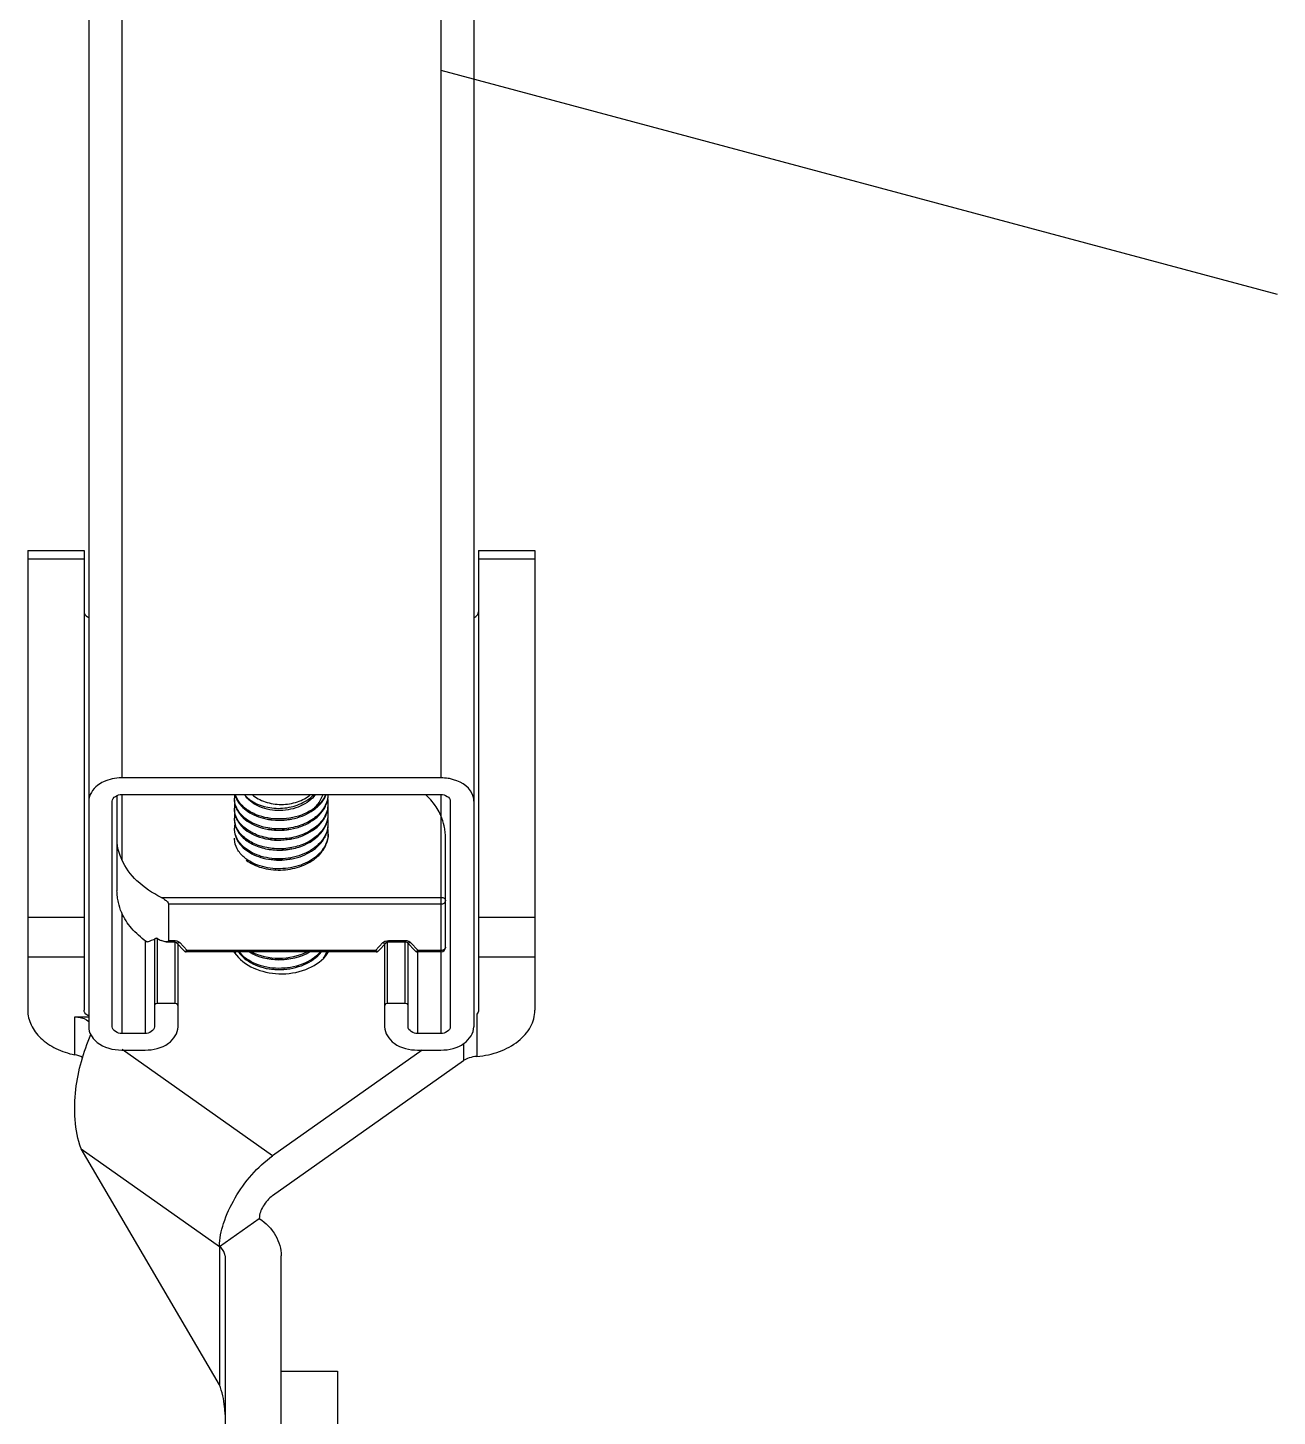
# Model space of a CAD drawing. Extents: x 1382187 to 1725648, y 860327 to 1571294.
# Drawn here: x 1537345 to 1538891, y 1246742 to 1248459 of the extents above; entities that cross this region are included whole.
import ezdxf

# ---------------------------------------------------------------- set-up
doc = ezdxf.new("R2010")
doc.units = 0
doc.header["$LTSCALE"] = 1000
doc.header["$MEASUREMENT"] = 0
doc.styles.get("Standard").update_dxf_attribs({"font": 'gbenor.shx', "bigfont": 'gbcbig.shx'})
doc.dimstyles.get("Standard").update_dxf_attribs({"dimtxt": 0.18, "dimasz": 0.18, "dimexe": 0.18, "dimexo": 0.0625, "dimgap": 0.09, "dimtad": 0, "dimtih": 1, "dimtoh": 1, "dimdec": 4, "dimzin": 0, "dimdsep": 46, "dimtxsty": 'Standard', "dimcen": 0.09, "dimadec": 0, "dimazin": 0, "dimtfac": 1, "dimtdec": 4, "dimtofl": 0, "dimtmove": 0, "dimatfit": 3, "dimfxl": 0, "dimtolj": 1, "dimtzin": 0, "dimarcsym": 0})

msp = doc.modelspace()

# ---------------------------------------------------------------- linework, layer by layer
at = {"linetype": 'Continuous'}
for p, q in [((1537461.3, 1250616.9), (1537461.3, 1247531.4)), ((1537856.2, 1250616.9), (1537856.2, 1247531.4)), ((1537420.6, 1250588.2), (1537420.6, 1247223.4)), ((1537896.9, 1250588.2), (1537896.9, 1247223.4)), ((1537345.1, 1247812.7), (1537414.8, 1247812.7)), ((1537345.1, 1247812.7), (1537345.1, 1247243.9)), ((1537414.8, 1247812.7), (1537414.8, 1247243.9)), ((1537902.7, 1247812.7), (1537972.4, 1247812.7)), ((1537902.7, 1247812.7), (1537902.7, 1247243.9)), ((1537972.4, 1247812.7), (1537972.4, 1247243.9)), ((1537345.1, 1247802.5), (1537414.8, 1247802.5)), ((1537902.7, 1247802.5), (1537972.4, 1247802.5)), ((1537856.2, 1247531.4), (1537461.3, 1247531.4)), ((1537449.6, 1247223.4), (1537449.6, 1247502.7)), ((1537455.4, 1247509.7), (1537455.4, 1247391.8)), ((1537461.3, 1247510.9), (1537856.2, 1247510.9)), ((1537461.3, 1247510.9), (1537461.3, 1247430.3)), ((1537856.2, 1247510.9), (1537856.2, 1247215.2)), ((1537867.8, 1247502.7), (1537867.8, 1247223.4)), ((1537862, 1247322), (1537862, 1247457.5)), ((1537510.1, 1247383.6), (1537856.2, 1247383.6)), ((1537461.3, 1247364.6), (1537461.3, 1247215.2)), ((1537519.3, 1247375.4), (1537856.2, 1247375.4)), ((1537519.3, 1247375.4), (1537519.3, 1247330.2)), ((1537414.8, 1247358.9), (1537345.1, 1247358.9)), ((1537972.4, 1247358.9), (1537902.7, 1247358.9)), ((1537490.3, 1247330), (1537490.3, 1247215.2)), ((1537501.9, 1247332.9), (1537501.9, 1247223.4)), ((1537505.4, 1247252.2), (1537505.4, 1247332.6)), ((1537516.4, 1247328.5), (1537526.2, 1247328.5)), ((1537519.3, 1247330.2), (1537526.2, 1247330.2)), ((1537526.2, 1247330.2), (1537526.2, 1247328.5)), ((1537527.5, 1247252.2), (1537527.5, 1247328.5)), ((1537528.8, 1247327.8), (1537538.9, 1247317)), ((1537533, 1247327.6), (1537542.2, 1247317.9)), ((1537775.3, 1247317.9), (1537784.5, 1247327.6)), ((1537778.6, 1247317), (1537788.7, 1247327.8)), ((1537790, 1247252.2), (1537790, 1247327.8)), ((1537791.2, 1247330.2), (1537812, 1247330.2)), ((1537791.2, 1247330.2), (1537791.2, 1247328.5)), ((1537791.2, 1247328.5), (1537812, 1247328.5)), ((1537812, 1247330.2), (1537812, 1247328.5)), ((1537812.1, 1247252.2), (1537812.1, 1247328.5)), ((1537814.5, 1247327.8), (1537824.6, 1247317)), ((1537818.7, 1247327.6), (1537827.9, 1247317.9)), ((1537531, 1247223.4), (1537531, 1247325.4)), ((1537776.6, 1247316.2), (1537540.9, 1247316.2)), ((1537775.3, 1247317.9), (1537542.2, 1247317.9)), ((1537786.5, 1247325.4), (1537786.5, 1247223.4)), ((1537815.5, 1247223.4), (1537815.5, 1247326.7)), ((1537856.2, 1247316.2), (1537826.6, 1247316.2)), ((1537827.2, 1247316.2), (1537827.2, 1247215.2)), ((1537856.2, 1247317.9), (1537827.9, 1247317.9)), ((1537414.8, 1247309.7), (1537345.1, 1247309.7)), ((1537972.4, 1247309.7), (1537902.7, 1247309.7)), ((1537527.5, 1247252.2), (1537505.4, 1247252.2)), ((1537812.1, 1247252.2), (1537790, 1247252.2)), ((1537403.2, 1247235.7), (1537420.6, 1247235.7)), ((1537403.2, 1247188.8), (1537403.2, 1247235.7)), ((1537900.7, 1247239.3), (1537900.7, 1247186.9)), ((1537490.3, 1247215.2), (1537461.3, 1247215.2)), ((1537856.2, 1247215.2), (1537827.2, 1247215.2)), ((1537461.3, 1247194.7), (1537490.3, 1247194.7)), ((1537648, 1247063.8), (1537461.8, 1247195.5)), ((1537833, 1247194.7), (1537648, 1247063.8)), ((1537827.2, 1247194.7), (1537856.2, 1247194.7)), ((1537884.2, 1247202.8), (1537884.2, 1247181.6)), ((1537648, 1247014.6), (1537884.2, 1247181.6)), ((1537411.1, 1247072.7), (1537582.2, 1246951.7)), ((1537582.2, 1246780.6), (1537411.1, 1247072.7)), ((1537582.2, 1246951.7), (1537631.5, 1246986.5)), ((1537582.2, 1246951.7), (1537582.2, 1246780.6)), ((1537589.1, 1246940.1), (1537589.1, 1246333)), ((1537658.7, 1246663.7), (1537658.7, 1246940.1)), ((1537658.7, 1246797.7), (1537728.4, 1246797.7)), ((1537728.4, 1246797.7), (1537728.4, 1246275))]:
    msp.add_line(p, q, dxfattribs=at)
for points in [[(1537538.9, 1247317), (1537539.5, 1247316.6), (1537540.4, 1247316.2), (1537540.9, 1247316.2)], [(1537776.6, 1247316.2), (1537777.1, 1247316.2), (1537778, 1247316.6), (1537778.6, 1247317)], [(1537824.6, 1247317), (1537825.2, 1247316.6), (1537826.1, 1247316.2), (1537826.6, 1247316.2)], [(1537505.4, 1247252.2), (1537503.7, 1247251.8), (1537502.4, 1247250.9), (1537501.9, 1247249.7)], [(1537531, 1247249.7), (1537530.5, 1247250.9), (1537529.2, 1247251.8), (1537527.5, 1247252.2)], [(1537790, 1247252.2), (1537788.2, 1247251.8), (1537787, 1247250.9), (1537786.5, 1247249.7)], [(1537815.5, 1247249.7), (1537815.1, 1247250.9), (1537813.8, 1247251.8), (1537812.1, 1247252.2)]]:
    msp.add_lwpolyline(points, dxfattribs=at)
for centre, radius, start, end in [((1537856.2, 1247474.5), 56.9, 80.8706, 90.0189), ((1537856.6, 1247476.8), 54.6, 78.0323, 80.8417), ((1537627.3, 1247506.3), 26.6, 169.9347, 179.9645), ((1537626.9, 1247506.3), 26.3, 180.0024, 183.3202), ((1537627.3, 1247504.8), 26.7, 180.052, 191.6603), ((1537627.4, 1247493.9), 26.7, 168.2082, 179.9468), ((1537683, 1247511.2), 33.8, 339.139, 349.3386), ((1537683.8, 1247512.6), 33, 346.6926, 347.1405), ((1537683.9, 1247512.6), 32.9, 347.1396, 348.9145), ((1537684.5, 1247512.5), 32.4, 348.9029, 357.1916), ((1537684.6, 1247510.9), 32.2, 349.8101, 359.9705), ((1537684.3, 1247511), 32.5, 349.4125, 349.8194), ((1537684.3, 1247500.1), 32.5, 8.7721, 9.1529), ((1537684.7, 1247500.1), 32.1, 0.0241, 8.7833), ((1537684.9, 1247500.1), 31.9, 357.2291, 359.9993), ((1537770.4, 1247441), 96.7, 42.2494, 46.358), ((1537626.9, 1247494), 26.3, 180.0025, 183.319), ((1537627.4, 1247492.4), 26.7, 180.0522, 191.7103), ((1537627.4, 1247481.6), 26.7, 168.2604, 179.9474), ((1537683.2, 1247498.9), 33.7, 339.3218, 350.2377), ((1537684.2, 1247500.2), 32.6, 348.6302, 349.8187), ((1537684.5, 1247487.8), 32.4, 348.9773, 357.229), ((1537684.3, 1247500.2), 32.5, 349.8191, 350.9299), ((1537684.3, 1247498.6), 32.5, 350.3157, 352.5466), ((1537684.6, 1247487.8), 32.2, 0.0308, 9.7049), ((1537684.6, 1247500.1), 32.2, 350.9257, 355.6647), ((1537684.6, 1247486.3), 32.2, 350.6115, 359.9707), ((1537684.8, 1247498.6), 32, 352.5397, 359.9837), ((1537684.8, 1247500.1), 32, 355.6713, 356.5908), ((1537684.9, 1247500.1), 31.9, 356.5909, 357.2293), ((1537685, 1247487.8), 31.8, 357.2509, 359.9984), ((1537626.9, 1247481.6), 26.3, 180.0024, 183.3198), ((1537627.3, 1247480.1), 26.7, 180.0496, 191.3679), ((1537627.4, 1247469.3), 26.7, 167.9094, 179.9433), ((1537626.9, 1247469.3), 26.3, 180.0025, 183.3152), ((1537656.3, 1247545.7), 66.9, 280.123, 282.928), ((1537684.5, 1247475.5), 32.3, 349.2692, 357.2332), ((1537684.6, 1247475.5), 32.2, 0.0332, 10.0184), ((1537684.6, 1247463.1), 32.2, 0.0332, 10.0043), ((1537684.6, 1247473.9), 32.2, 350.5969, 359.9706), ((1537685, 1247475.5), 31.8, 357.2538, 359.9983), ((1537626.9, 1247457), 26.3, 180.0025, 183.3152), ((1537685, 1247463.2), 31.8, 357.2538, 359.9983), ((1537655.3, 1247504.8), 62.9, 257.5731, 259.6973), ((1537670.8, 1247471.7), 48.6, 311.8202, 317.3511), ((1537569.6, 1247451.8), 135.3, 241.7354, 243.9434), ((1537634.6, 1247337.5), 40.5, 211.9656, 213.5353), ((1537626.9, 1247319), 26.3, 186.2145, 188.3209), ((1537628.2, 1247321.7), 27.5, 191.5191, 196.3654), ((1537635.4, 1247336.2), 35.7, 214.1434, 218.9006), ((1537636.5, 1247337), 37.1, 218.8725, 219.1531), ((1537636.9, 1247337.4), 37.7, 219.1564, 220.767), ((1537681.2, 1247326.8), 35.8, 334.3672, 341.5372), ((1537682.4, 1247326.4), 34.5, 341.5792, 342.7354), ((1537685.2, 1247315.5), 31.6, 0.9501, 1.1978), ((1537856.2, 1247322), 5.81, 270.0008, 359.9997), ((1537445.4, 1247225.1), 25.2, 207.6898, 214.3075)]:
    msp.add_arc(centre, radius, start, end, dxfattribs=at)
msp.add_ellipse((1537582.4, 1247487.1), major_axis=(118.4, 158.3), ratio=0.292406, start_param=3.562723, end_param=3.670193, dxfattribs=at)
for points, knots in [([(1537414.8, 1247736.8), (1537414.8, 1247736.1), (1537415.4, 1247732.9), (1537418.3, 1247730.6), (1537420.5, 1247729.7)], [0, 0, 0, 0, 0.22722, 1, 1, 1, 1]), ([(1537896.9, 1247729.7), (1537897.8, 1247730), (1537900.5, 1247731.5), (1537902.7, 1247734.5), (1537902.7, 1247736.8)], [0, 0, 0, 0, 0.2888, 1, 1, 1, 1]), ([(1537438.9, 1247526.7), (1537436.2, 1247525.4), (1537427.3, 1247520.4), (1537420.6, 1247510.1), (1537420.6, 1247502.7)], [0, 0, 0, 0, 0.286732, 1, 1, 1, 1]), ([(1537896.9, 1247502.7), (1537896.9, 1247505.8), (1537893.5, 1247519.9), (1537878.5, 1247528), (1537867.9, 1247530.2)], [0, 0, 0, 0, 0.221136, 1, 1, 1, 1]), ([(1537715.9, 1247505), (1537714.7, 1247499.7), (1537709, 1247489), (1537694.5, 1247477.2), (1537675.7, 1247469.7), (1537655, 1247467.4), (1537634.6, 1247470.2), (1537617.2, 1247477.9), (1537604.7, 1247489.6), (1537601, 1247499.9), (1537600.7, 1247504.8)], [0, 0, 0, 0, 0.111968, 0.236912, 0.374448, 0.518156, 0.658848, 0.787879, 0.900583, 1, 1, 1, 1]), ([(1537699.7, 1247494.1), (1537691.9, 1247488.2), (1537672.6, 1247480.3), (1537647, 1247479.9), (1537627.9, 1247485.2), (1537615.8, 1247491.7), (1537606.6, 1247500.3), (1537602.9, 1247507.3), (1537601.8, 1247510.9)], [0, 0, 0, 0, 0.262112, 0.537776, 0.66937, 0.790942, 0.900704, 1, 1, 1, 1]), ([(1537603.3, 1247505.5), (1537603.6, 1247504.7), (1537605.2, 1247501.6), (1537607.3, 1247498.8), (1537609.1, 1247496.8)], [0, 0, 0, 0, 0.24232, 1, 1, 1, 1]), ([(1537612.9, 1247510.8), (1537620.9, 1247501.1), (1537638, 1247494.3), (1537657.7, 1247493.5), (1537671.7, 1247495.1), (1537681.9, 1247498.7), (1537687.8, 1247502.3)], [0, 0, 0, 0, 0.471992, 0.606824, 0.74197, 1, 1, 1, 1]), ([(1537701.3, 1247510.9), (1537696.6, 1247504.6), (1537682.5, 1247494.6), (1537657.5, 1247489.5), (1537633, 1247493.4), (1537619.1, 1247502.6), (1537614.9, 1247508.4)], [0, 0, 0, 0, 0.241934, 0.512224, 0.776098, 1, 1, 1, 1]), ([(1537622.5, 1247510.8), (1537627.2, 1247506.8), (1537639, 1247500.5), (1537658.7, 1247497.6), (1537678.5, 1247500.5), (1537690.3, 1247506.8), (1537694.9, 1247510.8)], [0, 0, 0, 0, 0.238191, 0.5, 0.761809, 1, 1, 1, 1]), ([(1537687.8, 1247502.3), (1537688.9, 1247502.8), (1537693.1, 1247505.2), (1537696.9, 1247508.3), (1537699.3, 1247510.9)], [0, 0, 0, 0, 0.261206, 1, 1, 1, 1]), ([(1537699.7, 1247494.1), (1537701, 1247495.4), (1537705.4, 1247500.3), (1537708.7, 1247506.2), (1537710.3, 1247510.9)], [0, 0, 0, 0, 0.260314, 1, 1, 1, 1]), ([(1537699.7, 1247494.1), (1537701.4, 1247495.3), (1537707.2, 1247499.9), (1537711.9, 1247505.9), (1537714.1, 1247510.9)], [0, 0, 0, 0, 0.267033, 1, 1, 1, 1]), ([(1537700.5, 1247493.2), (1537701.1, 1247493.7), (1537703.4, 1247495.5), (1537705.5, 1247497.6), (1537707, 1247499.2)], [0, 0, 0, 0, 0.25532, 1, 1, 1, 1]), ([(1537707, 1247499.2), (1537707.4, 1247499.7), (1537709.1, 1247501.7), (1537710.6, 1247503.8), (1537711.6, 1247505.4)], [0, 0, 0, 0, 0.254857, 1, 1, 1, 1]), ([(1537850.1, 1247495.7), (1537849.5, 1247496.6), (1537847, 1247500.2), (1537844.2, 1247503.6), (1537842, 1247506)], [0, 0, 0, 0, 0.245927, 1, 1, 1, 1]), ([(1537716.2, 1247493.8), (1537715.1, 1247488.4), (1537709.8, 1247477.5), (1537695.4, 1247465.3), (1537676.6, 1247457.6), (1537655.7, 1247455), (1537635.2, 1247457.7), (1537617.5, 1247465.3), (1537604.8, 1247477.1), (1537601, 1247487.5), (1537600.7, 1247492.4)], [0, 0, 0, 0, 0.111438, 0.235731, 0.372938, 0.516745, 0.657844, 0.787365, 0.900423, 1, 1, 1, 1]), ([(1537603.3, 1247493.2), (1537603.6, 1247492.4), (1537605.2, 1247489.3), (1537607.3, 1247486.5), (1537609.1, 1247484.5)], [0, 0, 0, 0, 0.242292, 1, 1, 1, 1]), ([(1537609.1, 1247496.8), (1537614, 1247491.4), (1537628, 1247482.6), (1537652.6, 1247477.8), (1537678.2, 1247480.6), (1537694.1, 1247488.1), (1537700.5, 1247493.2)], [0, 0, 0, 0, 0.225132, 0.482573, 0.749584, 1, 1, 1, 1]), ([(1537609.1, 1247484.5), (1537615.1, 1247477.9), (1537627.9, 1247470.7), (1537646.7, 1247466.7), (1537662.2, 1247466.4), (1537677.6, 1247469.1), (1537695.5, 1247476), (1537707, 1247485.5), (1537711.6, 1247493.1)], [0, 0, 0, 0, 0.231819, 0.363306, 0.499507, 0.635491, 0.766568, 1, 1, 1, 1]), ([(1537856.2, 1247484.7), (1537855.8, 1247485.6), (1537854, 1247489.4), (1537851.9, 1247493), (1537850.1, 1247495.7)], [0, 0, 0, 0, 0.246381, 1, 1, 1, 1]), ([(1537862, 1247457.5), (1537862, 1247458.8), (1537861.8, 1247461.3), (1537861.3, 1247466.1), (1537860, 1247474), (1537858, 1247480.6), (1537856.2, 1247484.7)], [0, 0, 0, 0, 0.138161, 0.267841, 0.521134, 1, 1, 1, 1]), ([(1537600.6, 1247467.8), (1537600.6, 1247463.1), (1537603.5, 1247453), (1537610.6, 1247445.6), (1537614.7, 1247442.4)], [0, 0, 0, 0, 0.471695, 1, 1, 1, 1]), ([(1537711.6, 1247470), (1537705.8, 1247460.4), (1537690.2, 1247449.4), (1537666.9, 1247443.6), (1537647.7, 1247443.3), (1537629.7, 1247447.3), (1537614.6, 1247455.2), (1537604, 1247466.3), (1537600.9, 1247475.7), (1537600.7, 1247480.1)], [0, 0, 0, 0, 0.247397, 0.387799, 0.530345, 0.667239, 0.791958, 0.901708, 1, 1, 1, 1]), ([(1537612.9, 1247445.4), (1537609.4, 1247448.3), (1537603.6, 1247455), (1537600.9, 1247463.7), (1537600.7, 1247467.8)], [0, 0, 0, 0, 0.52477, 1, 1, 1, 1]), ([(1537601.2, 1247474.9), (1537602, 1247470.5), (1537606.3, 1247461.7), (1537617.7, 1247451.6), (1537633, 1247444.7), (1537650.8, 1247441.5), (1537669.4, 1247442.5), (1537691.7, 1247448.7), (1537706.5, 1247459.7), (1537711.9, 1247469)], [0, 0, 0, 0, 0.099803, 0.212169, 0.338787, 0.476105, 0.61766, 0.756186, 1, 1, 1, 1]), ([(1537603.3, 1247480.8), (1537603.6, 1247480.1), (1537605.2, 1247477), (1537607.3, 1247474.1), (1537609.1, 1247472.2)], [0, 0, 0, 0, 0.242309, 1, 1, 1, 1]), ([(1537609.1, 1247472.2), (1537615, 1247465.6), (1537627.9, 1247458.4), (1537646.7, 1247454.4), (1537662.2, 1247454.1), (1537677.6, 1247456.8), (1537695.5, 1247463.7), (1537707, 1247473.2), (1537711.6, 1247480.8)], [0, 0, 0, 0, 0.231805, 0.363293, 0.499495, 0.635484, 0.766566, 1, 1, 1, 1]), ([(1537668, 1247479.8), (1537665.8, 1247479.4), (1537657.1, 1247478.3), (1537648.2, 1247478.8), (1537641.8, 1247480.3)], [0, 0, 0, 0, 0.253006, 1, 1, 1, 1]), ([(1537669, 1247467.7), (1537666.8, 1247467.2), (1537657.8, 1247466), (1537648.6, 1247466.5), (1537642, 1247467.9)], [0, 0, 0, 0, 0.252727, 1, 1, 1, 1]), ([(1537716.2, 1247481.7), (1537716, 1247480.6), (1537715, 1247476.6), (1537713.3, 1247472.7), (1537711.6, 1247470)], [0, 0, 0, 0, 0.245205, 1, 1, 1, 1]), ([(1537712.8, 1247458.2), (1537713.3, 1247459.1), (1537714.9, 1247462.4), (1537715.9, 1247466), (1537716.4, 1247468.7)], [0, 0, 0, 0, 0.255239, 1, 1, 1, 1]), ([(1537716.2, 1247469.5), (1537716.1, 1247468.7), (1537715.4, 1247465.6), (1537714.2, 1247462.6), (1537713.1, 1247460.4)], [0, 0, 0, 0, 0.246649, 1, 1, 1, 1]), ([(1537455.4, 1247449.3), (1537455.4, 1247449.8), (1537455.8, 1247446.8), (1537456, 1247445.7), (1537456.6, 1247443.1), (1537457.2, 1247440.8), (1537458, 1247438.3), (1537459.3, 1247434.8), (1537460.5, 1247432.1), (1537461.3, 1247430.3)], [0, 0, 0, 0, 0.078745, 0.19228, 0.31189, 0.436571, 0.566746, 0.703259, 1, 1, 1, 1]), ([(1537612.7, 1247433.2), (1537609.3, 1247436.2), (1537603.5, 1247442.8), (1537600.9, 1247451.4), (1537600.7, 1247455.5)], [0, 0, 0, 0, 0.524463, 1, 1, 1, 1]), ([(1537706.6, 1247451), (1537701.1, 1247445.1), (1537686.3, 1247435.5), (1537660.6, 1247430), (1537634.6, 1247432.6), (1537618.9, 1247440.2), (1537612.9, 1247445.4)], [0, 0, 0, 0, 0.239543, 0.50309, 0.765417, 1, 1, 1, 1]), ([(1537614.7, 1247442.4), (1537621, 1247437.5), (1537636.8, 1247430.6), (1537662.6, 1247428.6), (1537687.8, 1247434.6), (1537702.1, 1247444.3), (1537707.3, 1247450.3)], [0, 0, 0, 0, 0.237667, 0.50065, 0.762696, 1, 1, 1, 1]), ([(1537671.8, 1247456), (1537669.3, 1247455.4), (1537659.1, 1247453.5), (1537648.5, 1247454), (1537641, 1247455.8)], [0, 0, 0, 0, 0.252464, 1, 1, 1, 1]), ([(1537716.8, 1247461.6), (1537716.6, 1247457.5), (1537714.5, 1247449.1), (1537709.5, 1247441.9), (1537706.6, 1247438.7)], [0, 0, 0, 0, 0.483641, 1, 1, 1, 1]), ([(1537713.1, 1247460.4), (1537712.7, 1247459.6), (1537710.9, 1247456.2), (1537708.5, 1247453.1), (1537706.6, 1247451)], [0, 0, 0, 0, 0.24363, 1, 1, 1, 1]), ([(1537707.3, 1247438), (1537710.2, 1247441.3), (1537715, 1247448.7), (1537716.8, 1247457.4), (1537716.8, 1247461.6)], [0, 0, 0, 0, 0.515614, 1, 1, 1, 1]), ([(1537707.3, 1247450.3), (1537707.8, 1247450.9), (1537709.9, 1247453.4), (1537711.7, 1247456.1), (1537712.8, 1247458.2)], [0, 0, 0, 0, 0.256096, 1, 1, 1, 1]), ([(1537510.1, 1247383.6), (1537499.3, 1247388.9), (1537479.8, 1247401.7), (1537465.7, 1247420.5), (1537461.3, 1247430.3)], [0, 0, 0, 0, 0.528487, 1, 1, 1, 1]), ([(1537703.2, 1247435.4), (1537697.4, 1247430.1), (1537682.5, 1247422), (1537657.7, 1247417.7), (1537633.1, 1247420.9), (1537618.4, 1247428.3), (1537612.7, 1247433.2)], [0, 0, 0, 0, 0.244054, 0.507922, 0.767735, 1, 1, 1, 1]), ([(1537615.2, 1247429.7), (1537620.9, 1247425.4), (1537634.8, 1247419), (1537657.9, 1247416.3), (1537681.1, 1247420.2), (1537695.2, 1247427.3), (1537701, 1247431.9)], [0, 0, 0, 0, 0.234486, 0.493055, 0.755143, 1, 1, 1, 1]), ([(1537671.1, 1247431.2), (1537668.9, 1247430.6), (1537659.8, 1247429.1), (1537650.4, 1247429.3), (1537643.7, 1247430.6)], [0, 0, 0, 0, 0.251672, 1, 1, 1, 1]), ([(1537671.2, 1247443.5), (1537668.9, 1247443), (1537660, 1247441.4), (1537650.7, 1247441.6), (1537644, 1247442.8)], [0, 0, 0, 0, 0.251553, 1, 1, 1, 1]), ([(1537701, 1247431.9), (1537701.6, 1247432.4), (1537703.8, 1247434.3), (1537705.9, 1247436.3), (1537707.3, 1247438)], [0, 0, 0, 0, 0.255282, 1, 1, 1, 1]), ([(1537461.3, 1247364.6), (1537459.4, 1247368.7), (1537457.5, 1247375.3), (1537456.1, 1247383.2), (1537455.7, 1247388), (1537455.4, 1247390.5), (1537455.4, 1247391.8)], [0, 0, 0, 0, 0.478872, 0.732167, 0.861849, 1, 1, 1, 1]), ([(1537510.1, 1247383.6), (1537512, 1247382.6), (1537514.9, 1247380.9), (1537518, 1247378.2), (1537519.3, 1247376.3), (1537519.3, 1247375.4)], [0, 0, 0, 0, 0.508644, 0.771516, 1, 1, 1, 1]), ([(1537856.2, 1247383.6), (1537857.6, 1247383.6), (1537859.8, 1247383.1), (1537861.7, 1247381.2), (1537862, 1247380), (1537862, 1247379.5)], [0, 0, 0, 0, 0.552527, 0.789194, 1, 1, 1, 1]), ([(1537856.2, 1247375.4), (1537857.6, 1247375.4), (1537859.8, 1247375.9), (1537861.7, 1247377.8), (1537862, 1247378.9), (1537862, 1247379.5)], [0, 0, 0, 0, 0.552515, 0.789179, 1, 1, 1, 1]), ([(1537491.6, 1247328.9), (1537485, 1247333.7), (1537473.1, 1247344.3), (1537464.3, 1247357.7), (1537461.3, 1247364.6)], [0, 0, 0, 0, 0.520159, 1, 1, 1, 1]), ([(1537492.7, 1247328.4), (1537492.6, 1247328.4), (1537492.2, 1247328.5), (1537491.9, 1247328.7), (1537491.6, 1247328.9)], [0, 0, 0, 0, 0.224258, 1, 1, 1, 1]), ([(1537505.5, 1247332.6), (1537505.3, 1247332.7), (1537504.7, 1247332.9), (1537504, 1247333.1), (1537503.5, 1247332.9)], [0, 0, 0, 0, 0.298771, 1, 1, 1, 1]), ([(1537516.5, 1247328.5), (1537515.9, 1247328.5), (1537513.7, 1247328.7), (1537511.6, 1247329.5), (1537510.1, 1247330.2)], [0, 0, 0, 0, 0.232638, 1, 1, 1, 1]), ([(1537519.3, 1247330.2), (1537519.3, 1247329.9), (1537519.1, 1247329.3), (1537518.1, 1247328.6), (1537517.1, 1247328.5), (1537516.5, 1247328.5)], [0, 0, 0, 0, 0.239055, 0.472377, 1, 1, 1, 1]), ([(1537526.2, 1247330.2), (1537526.6, 1247330.2), (1537528.3, 1247330.1), (1537529.9, 1247329.7), (1537531, 1247329.1)], [0, 0, 0, 0, 0.258297, 1, 1, 1, 1]), ([(1537526.2, 1247328.5), (1537526.8, 1247328.5), (1537527.7, 1247328.3), (1537528.6, 1247328), (1537528.8, 1247327.8)], [0, 0, 0, 0, 0.694252, 1, 1, 1, 1]), ([(1537530.9, 1247327.1), (1537530.7, 1247327), (1537529.9, 1247327), (1537529.1, 1247327.4), (1537528.8, 1247327.8)], [0, 0, 0, 0, 0.28225, 1, 1, 1, 1]), ([(1537533, 1247327.6), (1537532.8, 1247327.6), (1537532.2, 1247327.3), (1537531.4, 1247327.1), (1537530.9, 1247327.1)], [0, 0, 0, 0, 0.268193, 1, 1, 1, 1]), ([(1537784.5, 1247327.6), (1537784.6, 1247327.6), (1537785.3, 1247327.3), (1537786, 1247327.1), (1537786.5, 1247327.1)], [0, 0, 0, 0, 0.268193, 1, 1, 1, 1]), ([(1537786.5, 1247329.1), (1537786.8, 1247329.3), (1537788.3, 1247329.9), (1537790, 1247330.2), (1537791.2, 1247330.2)], [0, 0, 0, 0, 0.240525, 1, 1, 1, 1]), ([(1537786.5, 1247327.1), (1537786.7, 1247327), (1537787.5, 1247327), (1537788.3, 1247327.4), (1537788.7, 1247327.8)], [0, 0, 0, 0, 0.28225, 1, 1, 1, 1]), ([(1537788.7, 1247327.8), (1537788.9, 1247328), (1537789.7, 1247328.3), (1537790.6, 1247328.5), (1537791.2, 1247328.5)], [0, 0, 0, 0, 0.30582, 1, 1, 1, 1]), ([(1537812, 1247328.5), (1537812.6, 1247328.5), (1537813.5, 1247328.3), (1537814.3, 1247328), (1537814.5, 1247327.8)], [0, 0, 0, 0, 0.694252, 1, 1, 1, 1]), ([(1537818.7, 1247327.6), (1537818.5, 1247327.5), (1537817.4, 1247327.1), (1537816.3, 1247326.9), (1537815.5, 1247327.2)], [0, 0, 0, 0, 0.286288, 1, 1, 1, 1]), ([(1537815.6, 1247329.6), (1537815.9, 1247329.5), (1537817, 1247329), (1537818.1, 1247328.3), (1537818.7, 1247327.6)], [0, 0, 0, 0, 0.265871, 1, 1, 1, 1]), ([(1537542.2, 1247317.9), (1537541.9, 1247317.6), (1537541.3, 1247317.1), (1537540.2, 1247316.6), (1537539.2, 1247316.7), (1537538.9, 1247317)], [0, 0, 0, 0, 0.333929, 0.607776, 1, 1, 1, 1]), ([(1537540.9, 1247316.2), (1537541.1, 1247316.2), (1537541.7, 1247316.8), (1537542, 1247317.4), (1537542.2, 1247317.9)], [0, 0, 0, 0, 0.344146, 1, 1, 1, 1]), ([(1537600.9, 1247315.1), (1537612, 1247298.3), (1537647.3, 1247285.5), (1537688.2, 1247291.9), (1537707.3, 1247303.6), (1537713.7, 1247311.2)], [0, 0, 0, 0, 0.487782, 0.759802, 1, 1, 1, 1]), ([(1537707.1, 1247316.1), (1537701.1, 1247309.4), (1537684.4, 1247298.9), (1537655.6, 1247294.1), (1537627.6, 1247299), (1537611.9, 1247309.5), (1537606.9, 1247316.1)], [0, 0, 0, 0, 0.244143, 0.51353, 0.775518, 1, 1, 1, 1]), ([(1537608.4, 1247312.8), (1537613.9, 1247306.4), (1537630.1, 1247296.6), (1537658.3, 1247292.6), (1537686.7, 1247298.3), (1537702.9, 1247309.3), (1537708.5, 1247316.1)], [0, 0, 0, 0, 0.228358, 0.491922, 0.759562, 1, 1, 1, 1]), ([(1537619.2, 1247316.1), (1537629.9, 1247309.5), (1537656.2, 1247303.5), (1537682.3, 1247309.6), (1537693.6, 1247316.1)], [0, 0, 0, 0, 0.491142, 1, 1, 1, 1]), ([(1537690.7, 1247316.1), (1537680, 1247310.6), (1537656.1, 1247305.5), (1537632, 1247310.6), (1537621.8, 1247316.1)], [0, 0, 0, 0, 0.508141, 1, 1, 1, 1]), ([(1537714.7, 1247316.1), (1537714.4, 1247315.5), (1537713.3, 1247312.7), (1537711.9, 1247310.1), (1537710.6, 1247308.3)], [0, 0, 0, 0, 0.245608, 1, 1, 1, 1]), ([(1537778.6, 1247317), (1537778.3, 1247316.7), (1537777.3, 1247316.6), (1537776.2, 1247317.1), (1537775.6, 1247317.6), (1537775.3, 1247317.9)], [0, 0, 0, 0, 0.392224, 0.666072, 1, 1, 1, 1]), ([(1537775.3, 1247317.9), (1537775.5, 1247317.4), (1537775.8, 1247316.8), (1537776.3, 1247316.2), (1537776.6, 1247316.2)], [0, 0, 0, 0, 0.655854, 1, 1, 1, 1]), ([(1537827.9, 1247317.9), (1537827.6, 1247317.6), (1537827, 1247317.1), (1537826, 1247316.6), (1537825, 1247316.7), (1537824.6, 1247317)], [0, 0, 0, 0, 0.333929, 0.607776, 1, 1, 1, 1]), ([(1537826.6, 1247316.2), (1537826.9, 1247316.2), (1537827.4, 1247316.8), (1537827.7, 1247317.4), (1537827.9, 1247317.9)], [0, 0, 0, 0, 0.344146, 1, 1, 1, 1]), ([(1537862, 1247322), (1537862, 1247321.4), (1537861.7, 1247320.3), (1537859.8, 1247318.4), (1537857.6, 1247317.9), (1537856.2, 1247317.9)], [0, 0, 0, 0, 0.210821, 0.447485, 1, 1, 1, 1]), ([(1537669.5, 1247307.6), (1537667.1, 1247307.1), (1537657.4, 1247305.7), (1537647.3, 1247306.4), (1537640.2, 1247308.1)], [0, 0, 0, 0, 0.253335, 1, 1, 1, 1]), ([(1537668.3, 1247295.1), (1537666.1, 1247294.7), (1537657.4, 1247293.5), (1537648.3, 1247294), (1537641.9, 1247295.4)], [0, 0, 0, 0, 0.252903, 1, 1, 1, 1]), ([(1537345.1, 1247243.9), (1537345.1, 1247237.8), (1537348.2, 1247224.7), (1537361, 1247208.1), (1537380, 1247195.5), (1537395.2, 1247190.5), (1537403.2, 1247188.8)], [0, 0, 0, 0, 0.215862, 0.450689, 0.713102, 1, 1, 1, 1]), ([(1537420.5, 1247236.9), (1537419.7, 1247237.2), (1537416.9, 1247238.6), (1537414.8, 1247241.7), (1537414.8, 1247243.9)], [0, 0, 0, 0, 0.2888, 1, 1, 1, 1]), ([(1537900.7, 1247186.9), (1537910.2, 1247187.7), (1537928.4, 1247191.5), (1537951.9, 1247204), (1537968.2, 1247221.9), (1537972.4, 1247236.9), (1537972.4, 1247243.9)], [0, 0, 0, 0, 0.28821, 0.553531, 0.788229, 1, 1, 1, 1]), ([(1537403.2, 1247235.7), (1537404.9, 1247235.7), (1537411, 1247235.3), (1537417.2, 1247233), (1537420.7, 1247230.1)], [0, 0, 0, 0, 0.265386, 1, 1, 1, 1]), ([(1537411.1, 1247072.7), (1537402.8, 1247095.7), (1537400.6, 1247145.7), (1537413.8, 1247192.4), (1537423.3, 1247213.9)], [0, 0, 0, 0, 0.510211, 1, 1, 1, 1]), ([(1537424.6, 1247210.9), (1537426.4, 1247208.4), (1537436, 1247198.5), (1537450.7, 1247194.7), (1537461.3, 1247194.7)], [0, 0, 0, 0, 0.224309, 1, 1, 1, 1]), ([(1537490.3, 1247194.7), (1537500.3, 1247194.7), (1537518.9, 1247198.5), (1537531, 1247215.6), (1537531, 1247223.4)], [0, 0, 0, 0, 0.559767, 1, 1, 1, 1]), ([(1537786.5, 1247223.4), (1537786.5, 1247215.6), (1537798.6, 1247198.5), (1537817.2, 1247194.7), (1537827.2, 1247194.7)], [0, 0, 0, 0, 0.440233, 1, 1, 1, 1]), ([(1537856.2, 1247194.7), (1537866.2, 1247194.7), (1537884.8, 1247198.5), (1537896.9, 1247215.6), (1537896.9, 1247223.4)], [0, 0, 0, 0, 0.559767, 1, 1, 1, 1]), ([(1537582.2, 1246951.7), (1537582.2, 1246961.4), (1537586.7, 1246982.5), (1537605.6, 1247022.9), (1537629, 1247050.4), (1537648, 1247063.8)], [0, 0, 0, 0, 0.218267, 0.476674, 1, 1, 1, 1]), ([(1537648, 1247014.6), (1537643.2, 1247011.2), (1537635.9, 1247002.6), (1537631.5, 1246991.8), (1537631.5, 1246986.5)], [0, 0, 0, 0, 0.525314, 1, 1, 1, 1]), ([(1537631.5, 1246986.5), (1537639.5, 1246980.9), (1537653.1, 1246967.4), (1537658.7, 1246948.8), (1537658.7, 1246940.1)], [0, 0, 0, 0, 0.528923, 1, 1, 1, 1]), ([(1537589.1, 1246940.1), (1537589.1, 1246941.1), (1537588.4, 1246945.7), (1537585.1, 1246949.6), (1537582.2, 1246951.7)], [0, 0, 0, 0, 0.234763, 1, 1, 1, 1]), ([(1537589.1, 1246743.7), (1537589.1, 1246746.9), (1537588.5, 1246759.4), (1537585.5, 1246771.8), (1537582.2, 1246780.6)], [0, 0, 0, 0, 0.253333, 1, 1, 1, 1])]:
    msp.add_open_spline(points, degree=3, knots=knots, dxfattribs=at)
for points in [[(1537449.6, 1247530.2), (1537445.9, 1247529.4), (1537442.3, 1247528.3), (1537438.9, 1247526.7)], [(1537461.3, 1247531.4), (1537457.3, 1247531.4), (1537453.4, 1247531), (1537449.6, 1247530.2)], [(1537449.6, 1247502.7), (1537449.6, 1247507.4), (1537456.5, 1247510.9), (1537461.3, 1247510.9)], [(1537601.2, 1247499.4), (1537601.6, 1247497.2), (1537602.3, 1247495.1), (1537603.3, 1247493.2)], [(1537601.4, 1247510.9), (1537601.8, 1247509), (1537602.5, 1247507.2), (1537603.3, 1247505.5)], [(1537711.6, 1247505.4), (1537712.7, 1247507.2), (1537713.6, 1247509), (1537714.4, 1247510.9)], [(1537711.6, 1247493.1), (1537712.8, 1247495), (1537713.8, 1247497.1), (1537714.6, 1247499.2)], [(1537856.2, 1247510.9), (1537860.9, 1247510.9), (1537867.8, 1247507.4), (1537867.8, 1247502.7)], [(1537601.2, 1247487), (1537601.6, 1247484.9), (1537602.3, 1247482.8), (1537603.3, 1247480.8)], [(1537711.6, 1247480.8), (1537712.8, 1247482.8), (1537713.9, 1247484.8), (1537714.7, 1247487)], [(1537711.9, 1247469), (1537713, 1247470.8), (1537713.9, 1247472.7), (1537714.7, 1247474.7)], [(1537714.7, 1247474.7), (1537715.4, 1247476.8), (1537716, 1247478.9), (1537716.4, 1247481)], [(1537493.3, 1247328.4), (1537493.1, 1247328.4), (1537492.9, 1247328.4), (1537492.7, 1247328.4)], [(1537531, 1247329.1), (1537531.7, 1247328.7), (1537532.4, 1247328.2), (1537533, 1247327.6)], [(1537784.5, 1247327.6), (1537785, 1247328.2), (1537785.7, 1247328.7), (1537786.5, 1247329.1)], [(1537812, 1247330.2), (1537813.2, 1247330.2), (1537814.4, 1247330), (1537815.6, 1247329.6)], [(1537815.5, 1247327.2), (1537815.1, 1247327.3), (1537814.8, 1247327.5), (1537814.5, 1247327.8)], [(1537713.7, 1247311.2), (1537714.9, 1247312.8), (1537716.1, 1247314.4), (1537717.2, 1247316.1)], [(1537902.7, 1247243.9), (1537902.7, 1247242.3), (1537901.8, 1247240.6), (1537900.7, 1247239.3)], [(1537420.6, 1247223.4), (1537420.6, 1247220), (1537421.5, 1247216.5), (1537423.1, 1247213.4)], [(1537461.3, 1247215.2), (1537456.5, 1247215.2), (1537449.6, 1247218.7), (1537449.6, 1247223.4)], [(1537501.9, 1247223.4), (1537501.9, 1247218.7), (1537495, 1247215.2), (1537490.3, 1247215.2)], [(1537827.2, 1247215.2), (1537822.4, 1247215.2), (1537815.5, 1247218.7), (1537815.5, 1247223.4)], [(1537867.8, 1247223.4), (1537867.8, 1247218.7), (1537860.9, 1247215.2), (1537856.2, 1247215.2)], [(1537413, 1247185.7), (1537409.9, 1247187.1), (1537406.6, 1247188.1), (1537403.2, 1247188.8)], [(1537891, 1247185), (1537888.6, 1247184.2), (1537886.3, 1247183.1), (1537884.2, 1247181.6)], [(1537900.7, 1247186.9), (1537897.4, 1247186.6), (1537894.2, 1247186), (1537891, 1247185)]]:
    msp.add_open_spline(points, degree=3, dxfattribs=at)

# ---------------------------------------------------------------- leaders
msp.add_leader([(1537856.2, 1248406.8), (1538890.7, 1248129.7)], dimstyle='Standard', override={"dimgap": 20, "dimtad": 0})

doc.saveas('drawing.dxf')
